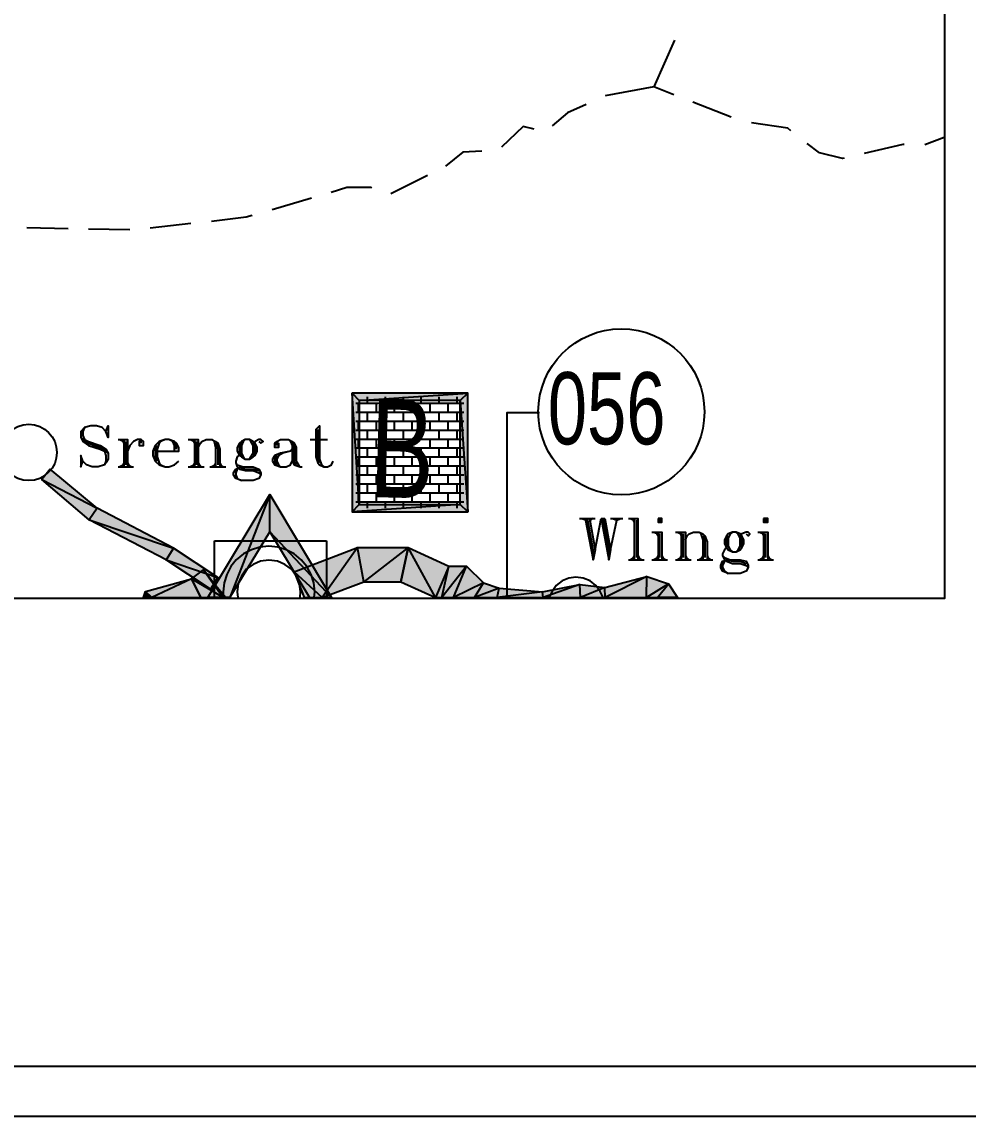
# Model space of a CAD drawing. Header units: millimetres. Extents: x 658 to 813, y 806 to 883.
# Drawn here: x 802.06 to 807.51, y 849.01 to 855.32 of the extents above; entities that cross this region are included whole.
import ezdxf

# ---------------------------------------------------------------- set-up
doc = ezdxf.new("R2010")
doc.units = ezdxf.units.MM
doc.header["$LTSCALE"] = 0.1
doc.linetypes.add('atContinuous2', pattern=[0])
for name, color, linetype in [('2_5TH KEDUA', 7, 'Continuous'), ('BANTU 1', 7, 'Continuous'), ('BATKAB', 7, 'Continuous'), ('KLEKTOR1', 7, 'Continuous'), ('KLEKTOR2', 7, 'Continuous'), ('LINK NAS BARU', 7, 'Continuous'), ('new', 255, 'Continuous'), ('SYMBOL', 7, 'Continuous'), ('TEXT', 8, 'Continuous'), ('WISATA NASIONAL', 7, 'Continuous'), ('zat_Mask_solid', 7, 'Continuous')]:
    doc.layers.add(name, color=color, linetype=linetype)
doc.styles.add('Style2', font='arial.ttf', dxfattribs={"height": 0.2})

# ---------------------------------------------------------------- blocks, each defined once
blk = doc.blocks.new('LOKASI')
blk.add_lwpolyline([(20620.645, 3407.919), (20678.101, 3407.919), (20678.101, 3448.549), (20620.645, 3448.549)], close=True)
at = {"color": 7}
blk.add_lwpolyline([(20621.16, 3448.013), (20677.586, 3448.013), (20677.586, 3408.455), (20621.16, 3408.455)], close=True, dxfattribs=at)

msp = doc.modelspace()

# ---------------------------------------------------------------- hatches: boundary and pattern name
at = {"layer": '2_5TH KEDUA'}
h = msp.add_hatch(color=7, dxfattribs=at)
h.paths.add_polyline_path([(803.4869, 852.3763), (803.4869, 852.5922), (803.2559, 851.9963)], flags=17)
h.paths.add_polyline_path([(803.4869, 852.5922), (803.2559, 851.9963), (803.1282, 851.9963)])
h = msp.add_hatch(color=7, dxfattribs=at)
h.paths.add_polyline_path([(803.7149, 851.9963), (803.8426, 851.9963), (803.4869, 852.3763)], flags=16)
h.paths.add_polyline_path([(803.8426, 851.9963), (803.4869, 852.3763), (803.4869, 852.5922)])
at = {"layer": 'KLEKTOR1'}
h = msp.add_hatch(color=7, dxfattribs=at)
h.paths.add_polyline_path([(803.9916, 852.2851), (803.7879, 851.9963), (803.6268, 852.1453)])
h.paths.add_polyline_path([(803.7879, 851.9963), (803.6268, 852.1453), (803.6845, 851.9963)], flags=17)
h = msp.add_hatch(color=7, dxfattribs=at)
h.paths.add_polyline_path([(804.2408, 852.0875), (804.2834, 852.2851), (804.028, 852.0875)], flags=17)
h.paths.add_polyline_path([(804.2834, 852.2851), (804.028, 852.0875), (803.9916, 852.2851)])
h = msp.add_hatch(color=7, dxfattribs=at)
h.paths.add_polyline_path([(804.478, 851.9963), (804.5175, 852.1787), (804.4415, 851.9963)], flags=17)
h.paths.add_polyline_path([(804.5175, 852.1787), (804.4415, 851.9963), (804.2834, 852.2851)])
h = msp.add_hatch(color=7, dxfattribs=at)
h.paths.add_polyline_path([(804.5448, 851.9963), (804.6209, 852.1787), (804.478, 851.9963)], flags=17)
h.paths.add_polyline_path([(804.6209, 852.1787), (804.478, 851.9963), (804.5175, 852.1787)], flags=17)
h = msp.add_hatch(color=7, dxfattribs=at)
h.paths.add_polyline_path([(804.6665, 851.9963), (804.7181, 852.0814), (804.5448, 851.9963)], flags=17)
h.paths.add_polyline_path([(804.7181, 852.0814), (804.5448, 851.9963), (804.6209, 852.1787)])
h = msp.add_hatch(color=7, dxfattribs=at)
h.paths.add_polyline_path([(803.0887, 851.9963), (803.0339, 852.1058), (802.8059, 851.9963)])
h.paths.add_polyline_path([(803.0339, 852.1058), (802.8059, 851.9963), (802.7695, 852.0328)])
h = msp.add_hatch(color=7, dxfattribs=at)
h.paths.add_polyline_path([(803.1039, 852.1574), (803.2163, 851.9963), (803.0339, 852.1058)])
h.paths.add_polyline_path([(803.2163, 851.9963), (803.0339, 852.1058), (803.0887, 851.9963)], flags=17)
for points in [[(803.2224, 851.9994), (803.1039, 852.1574), (803.2163, 851.9963)], [(805.8369, 851.9963), (805.7213, 851.9963), (805.7852, 852.0754)], [(802.8059, 851.9963), (802.7573, 851.9963), (802.7695, 852.0328)]]:
    msp.add_hatch(color=7, dxfattribs=at).paths.add_polyline_path(points)
h = msp.add_hatch(color=7, dxfattribs=at)
h.paths.add_polyline_path([(805.6575, 851.9963), (805.6605, 852.1179), (805.4204, 851.9963)], flags=17)
h.paths.add_polyline_path([(805.6605, 852.1179), (805.4204, 851.9963), (805.4173, 852.0541)])
h = msp.add_hatch(color=7, dxfattribs=at)
h.paths.add_polyline_path([(805.7213, 851.9963), (805.7852, 852.0754), (805.6575, 851.9963)], flags=17)
h.paths.add_polyline_path([(805.7852, 852.0754), (805.6575, 851.9963), (805.6605, 852.1179)])
h = msp.add_hatch(color=7, dxfattribs=at)
h.paths.add_polyline_path([(804.7972, 851.9963), (804.8093, 852.051), (804.6665, 851.9963)], flags=17)
h.paths.add_polyline_path([(804.8093, 852.051), (804.6665, 851.9963), (804.7181, 852.0814)])
at = {"layer": 'KLEKTOR2'}
for points in [[(802.2192, 852.7381), (802.1706, 852.6773), (802.4898, 852.5131)], [(802.1706, 852.6773), (802.4898, 852.5131), (802.4442, 852.4462)], [(802.4898, 852.5131), (802.4442, 852.4462), (802.9306, 852.2821)], [(802.4442, 852.4462), (802.9306, 852.2821), (802.888, 852.2152)], [(802.9306, 852.2821), (802.888, 852.2152), (803.1859, 852.1118)], [(802.888, 852.2152), (803.1859, 852.1118), (803.1434, 852.045)]]:
    msp.add_hatch(color=7, dxfattribs=at).paths.add_polyline_path(points)
at = {"layer": 'TEXT'}
h = msp.add_hatch(color=7, dxfattribs=at)
h.paths.add_polyline_path([(803.9612, 853.1759), (804.0007, 853.1333), (804.6269, 853.1759)])
h.paths.add_polyline_path([(804.0007, 853.1333), (804.6269, 853.1759), (804.5844, 853.1333)], flags=17)
h = msp.add_hatch(color=7, dxfattribs=at)
h.paths.add_polyline_path([(803.9612, 852.4918), (804.0007, 852.5344), (803.9612, 853.1759)])
h.paths.add_polyline_path([(804.0007, 852.5344), (803.9612, 853.1759), (804.0007, 853.1333)], flags=17)
h = msp.add_hatch(color=7, dxfattribs=at)
h.paths.add_polyline_path([(804.6269, 853.1759), (804.5844, 853.1333), (804.6269, 852.4918)])
h.paths.add_polyline_path([(804.5844, 853.1333), (804.6269, 852.4918), (804.5844, 852.5344)], flags=17)
h = msp.add_hatch(color=7, dxfattribs=at)
h.paths.add_polyline_path([(804.6269, 852.4918), (804.5844, 852.5344), (803.9612, 852.4918)])
h.paths.add_polyline_path([(804.5844, 852.5344), (803.9612, 852.4918), (804.0007, 852.5344)], flags=17)
at = {"layer": 'zat_Mask_solid'}
for points in [[(804.028, 852.0875), (803.9916, 852.2851), (803.7879, 851.9963)], [(804.4415, 851.9963), (804.2834, 852.2851), (804.2408, 852.0875)], [(805.0586, 852.0298), (804.7972, 851.9963), (804.8093, 852.051)], [(805.2745, 852.0723), (805.0617, 851.9963), (805.0586, 852.0298)], [(805.2775, 851.9963), (805.2745, 852.0723), (805.0617, 851.9963)], [(805.4173, 852.0541), (805.2775, 851.9963), (805.2745, 852.0723)], [(805.4204, 851.9963), (805.4173, 852.0541), (805.2775, 851.9963)], [(805.0617, 851.9963), (805.0586, 852.0298), (804.7972, 851.9963)]]:
    msp.add_hatch(color=7, dxfattribs=at).paths.add_polyline_path(points)

# ---------------------------------------------------------------- linework, layer by layer
at = {"layer": '2_5TH KEDUA', "color": 7}
for points in [[(803.4869, 852.5922), (803.2559, 851.9963), (803.1282, 851.9963), (803.4869, 852.5922)], [(803.4869, 852.3763), (803.4869, 852.5922), (803.2559, 851.9963), (803.4869, 852.3763)], [(803.8426, 851.9963), (803.4869, 852.3763), (803.4869, 852.5922), (803.8426, 851.9963)], [(803.7149, 851.9963), (803.8426, 851.9963), (803.4869, 852.3763), (803.7149, 851.9963)]]:
    msp.add_lwpolyline(points, dxfattribs=at)
at = {"layer": 'BANTU 1', "color": 7}
msp.add_lwpolyline([(790.4998, 851.9933), (807.3782, 851.9933), (807.3782, 867.0051), (790.4998, 867.0051), (790.4998, 851.9933)], dxfattribs=at)
at = {"layer": 'BATKAB', "color": 7}
for points in [[(805.8186, 855.2127), (805.7001, 854.9421)], [(805.7001, 854.9421), (805.4204, 854.8904)], [(805.8156, 854.8965), (805.7001, 854.9421)], [(805.3109, 854.8418), (805.2015, 854.7932), (805.1133, 854.7172)], [(806.147, 854.7688), (805.925, 854.854)], [(805.01, 854.6989), (804.9461, 854.7141), (804.8215, 854.5956)], [(806.4905, 854.6898), (806.4722, 854.705), (806.2625, 854.7354)], [(807.3751, 854.6503), (807.2627, 854.6077)], [(804.709, 854.5712), (804.5996, 854.5652), (804.4992, 854.4861)], [(806.7975, 854.5317), (806.7884, 854.5287), (806.6546, 854.5621), (806.5847, 854.6168)], [(807.1441, 854.6108), (807.135, 854.6108), (806.9131, 854.5591)], [(804.3959, 854.4314), (804.1831, 854.325)], [(804.0736, 854.3584), (804.0706, 854.3615), (803.9308, 854.3615), (803.8396, 854.3341)], [(803.7271, 854.3007), (803.4991, 854.2338)], [(803.3835, 854.2004), (803.3501, 854.1912), (803.1495, 854.1669)], [(802.3226, 854.1244), (802.0854, 854.1304)], [(803.0309, 854.1548), (802.7968, 854.1274)], [(802.6783, 854.1183), (802.4411, 854.1213)]]:
    msp.add_lwpolyline(points, dxfattribs=at)
at = {"layer": 'KLEKTOR1', "color": 7, "linetype": 'atContinuous2'}
for p, q in [((802.7695, 852.0328), (803.0339, 852.1058)), ((803.0339, 852.1058), (802.8059, 851.9963)), ((803.0339, 852.1058), (802.8059, 851.9963)), ((803.0887, 851.9963), (803.0339, 852.1058)), ((802.8059, 851.9963), (802.7695, 852.0328)), ((802.8059, 851.9963), (803.0887, 851.9963))]:
    msp.add_line(p, q, dxfattribs=at)
at = {"layer": 'KLEKTOR1', "color": 7}
for points in [[(803.9916, 852.2851), (803.7879, 851.9963), (803.6268, 852.1453), (803.9916, 852.2851)], [(804.028, 852.0875), (803.9916, 852.2851), (803.7879, 851.9963), (804.028, 852.0875)], [(804.2834, 852.2851), (804.028, 852.0875), (803.9916, 852.2851), (804.2834, 852.2851)], [(804.2408, 852.0875), (804.2834, 852.2851), (804.028, 852.0875), (804.2408, 852.0875)], [(804.4415, 851.9963), (804.2834, 852.2851), (804.2408, 852.0875), (804.4415, 851.9963)], [(804.5175, 852.1787), (804.4415, 851.9963), (804.2834, 852.2851), (804.5175, 852.1787)], [(804.478, 851.9963), (804.5175, 852.1787), (804.4415, 851.9963), (804.478, 851.9963)], [(804.5448, 851.9963), (804.6209, 852.1787), (804.478, 851.9963), (804.5448, 851.9963)], [(804.6209, 852.1787), (804.478, 851.9963), (804.5175, 852.1787), (804.6209, 852.1787)], [(804.7181, 852.0814), (804.5448, 851.9963), (804.6209, 852.1787), (804.7181, 852.0814)], [(803.1039, 852.1574), (803.2163, 851.9963), (803.0339, 852.1058), (803.1039, 852.1574)], [(803.2163, 851.9963), (803.0339, 852.1058), (803.0887, 851.9963), (803.2163, 851.9963)], [(803.2224, 851.9994), (803.1039, 852.1574), (803.2163, 851.9963), (803.2224, 851.9994)], [(803.7879, 851.9963), (803.6268, 852.1453), (803.6845, 851.9963), (803.7879, 851.9963)], [(805.6605, 852.1179), (805.4204, 851.9963), (805.4173, 852.0541), (805.6605, 852.1179)], [(805.6575, 851.9963), (805.6605, 852.1179), (805.4204, 851.9963), (805.6575, 851.9963)], [(805.7852, 852.0754), (805.6575, 851.9963), (805.6605, 852.1179), (805.7852, 852.0754)], [(803.1647, 852.0784), (803.2315, 851.9963)], [(804.6665, 851.9963), (804.7181, 852.0814), (804.5448, 851.9963), (804.6665, 851.9963)], [(804.8093, 852.051), (804.6665, 851.9963), (804.7181, 852.0814), (804.8093, 852.051)], [(804.7972, 851.9963), (804.8093, 852.051), (804.6665, 851.9963), (804.7972, 851.9963)], [(805.0586, 852.0298), (804.7972, 851.9963), (804.8093, 852.051), (805.0586, 852.0298)], [(805.2745, 852.0723), (805.0617, 851.9963), (805.0586, 852.0298), (805.2745, 852.0723)], [(805.2775, 851.9963), (805.2745, 852.0723), (805.0617, 851.9963), (805.2775, 851.9963)], [(805.4173, 852.0541), (805.2775, 851.9963), (805.2745, 852.0723), (805.4173, 852.0541)], [(805.4204, 851.9963), (805.4173, 852.0541), (805.2775, 851.9963), (805.4204, 851.9963)], [(805.7213, 851.9963), (805.7852, 852.0754), (805.6575, 851.9963), (805.7213, 851.9963)], [(805.8369, 851.9963), (805.7213, 851.9963), (805.7852, 852.0754), (805.8369, 851.9963)], [(802.8059, 851.9963), (802.7573, 851.9963), (802.7695, 852.0328), (802.8059, 851.9963)], [(805.0617, 851.9963), (805.0586, 852.0298), (804.7972, 851.9963), (805.0617, 851.9963)]]:
    msp.add_lwpolyline(points, dxfattribs=at)
at = {"layer": 'KLEKTOR2', "color": 7}
for points in [[(802.2192, 852.7381), (802.1706, 852.6773), (802.4898, 852.5131), (802.2192, 852.7381)], [(802.1706, 852.6773), (802.4898, 852.5131), (802.4442, 852.4462), (802.1706, 852.6773)], [(802.4898, 852.5131), (802.4442, 852.4462), (802.9306, 852.2821), (802.4898, 852.5131)], [(802.4442, 852.4462), (802.9306, 852.2821), (802.888, 852.2152), (802.4442, 852.4462)], [(802.9306, 852.2821), (802.888, 852.2152), (803.1859, 852.1118), (802.9306, 852.2821)], [(802.888, 852.2152), (803.1859, 852.1118), (803.1434, 852.045), (802.888, 852.2152)]]:
    msp.add_lwpolyline(points, dxfattribs=at)
at = {"layer": 'LINK NAS BARU', "color": 7}
msp.add_lwpolyline([(805.0404, 853.0634), (804.8519, 853.0634), (804.8519, 851.9963)], dxfattribs=at)
at = {"layer": 'LINK NAS BARU', "color": 7, "linetype": 'atContinuous2'}
msp.add_circle((805.5129, 853.0679), 0.4789, dxfattribs=at)
at = {"layer": 'SYMBOL', "color": 7}
for points in [[(803.1677, 851.9963), (803.1677, 852.3246)], [(803.1677, 852.3246), (803.8122, 852.3246)], [(803.7423, 851.9963), (803.7453, 852.0298), (803.7392, 852.0814), (803.724, 852.1301), (803.6997, 852.1757), (803.6663, 852.2152), (803.6268, 852.2486), (803.5812, 852.273), (803.5325, 852.2882), (803.4808, 852.2942), (803.4291, 852.2882), (803.3805, 852.273), (803.3349, 852.2486), (803.2923, 852.2152), (803.2619, 852.1757), (803.2376, 852.1301), (803.2224, 852.0814), (803.2163, 852.0298), (803.2194, 851.9963)], [(803.8122, 852.3246), (803.8122, 851.9963)], [(803.6602, 851.9963), (803.6632, 852.0298), (803.6572, 852.0784), (803.6389, 852.121), (803.6116, 852.1605), (803.572, 852.1878), (803.5295, 852.2061), (803.4808, 852.2122), (803.4322, 852.2061), (803.3896, 852.1878), (803.3501, 852.1605), (803.3227, 852.121), (803.3045, 852.0784), (803.2984, 852.0298), (803.3015, 851.9963)], [(805.4082, 851.9963), (805.39, 852.0328), (805.3657, 852.0662), (805.3322, 852.0936), (805.2927, 852.1088), (805.2501, 852.1149), (805.2106, 852.1088), (805.1711, 852.0936), (805.1377, 852.0662), (805.1133, 852.0328), (805.0951, 851.9963)]]:
    msp.add_lwpolyline(points, dxfattribs=at)
at = {"layer": 'SYMBOL', "color": 7, "linetype": 'atContinuous2'}
msp.add_circle((802.0959, 852.8341), 0.1624, dxfattribs=at)
at = {"layer": 'TEXT', "color": 7}
for points in [[(803.9612, 853.1759), (804.0007, 853.1333), (804.6269, 853.1759), (803.9612, 853.1759)], [(803.9612, 852.4918), (804.0007, 852.5344), (803.9612, 853.1759), (803.9612, 852.4918)], [(804.0007, 852.5344), (803.9612, 853.1759), (804.0007, 853.1333), (804.0007, 852.5344)], [(804.0007, 853.1333), (804.6269, 853.1759), (804.5844, 853.1333), (804.0007, 853.1333)], [(804.6269, 853.1759), (804.5844, 853.1333), (804.6269, 852.4918), (804.6269, 853.1759)], [(804.5844, 853.1333), (804.6269, 852.4918), (804.5844, 852.5344), (804.5844, 853.1333)], [(802.5415, 852.9539), (802.5536, 852.9874), (802.5536, 852.9205), (802.5415, 852.9539), (802.5202, 852.9783), (802.4867, 852.9874), (802.4533, 852.9874), (802.4168, 852.9783), (802.3955, 852.9539), (802.3955, 852.9205), (802.4077, 852.8962), (802.4411, 852.8749), (802.508, 852.8536), (802.5323, 852.8414), (802.5415, 852.8171), (802.5415, 852.7837), (802.5323, 852.7624)], [(803.7514, 852.9661), (803.7727, 852.9874), (803.7727, 852.7958), (803.7848, 852.7624), (803.797, 852.7502)], [(802.4168, 852.9783), (802.4077, 852.9539), (802.4077, 852.9326), (802.4168, 852.9083), (802.4411, 852.8962), (802.508, 852.8749), (802.5415, 852.8536), (802.5536, 852.8293), (802.5536, 852.7958), (802.5415, 852.7746), (802.5323, 852.7624), (802.4959, 852.7502), (802.4624, 852.7502), (802.429, 852.7624), (802.4077, 852.7837), (802.3955, 852.8171), (802.3955, 852.7502), (802.4077, 852.7837)], [(803.7514, 852.9661), (803.7514, 852.808), (803.7636, 852.7746), (803.7727, 852.7624), (803.797, 852.7502), (803.8183, 852.7502), (803.8426, 852.7624), (803.8517, 852.7837)], [(803.7636, 852.9661), (803.7636, 852.7958), (803.7727, 852.7746)], [(802.4077, 852.9205), (802.4168, 852.8962), (802.4411, 852.887), (802.508, 852.8627), (802.5323, 852.8536), (802.5415, 852.8293)], [(802.6114, 852.9083), (802.6661, 852.9083), (802.6661, 852.7502)], [(802.6205, 852.9083), (802.6448, 852.8962)], [(802.6327, 852.9083), (802.6448, 852.887)], [(802.6448, 852.9083), (802.6448, 852.7502)], [(802.6539, 852.8962), (802.6539, 852.7624)], [(802.7451, 852.887), (802.7451, 852.8962), (802.733, 852.8962), (802.733, 852.8749), (802.7573, 852.8749), (802.7573, 852.8962), (802.7451, 852.9083), (802.7239, 852.9083), (802.6995, 852.8962), (802.6783, 852.8749), (802.6661, 852.8414)], [(802.8363, 852.8414), (802.961, 852.8414), (802.961, 852.8627), (802.9488, 852.887), (802.9367, 852.8962), (802.9032, 852.9083), (802.8819, 852.9083), (802.8485, 852.8962), (802.8242, 852.8749), (802.812, 852.8414), (802.812, 852.8171), (802.8242, 852.7837), (802.8485, 852.7624), (802.8819, 852.7502), (802.9032, 852.7502), (802.9367, 852.7624), (802.961, 852.7837)], [(802.8363, 852.8749), (802.8242, 852.8536), (802.8242, 852.808), (802.8363, 852.7837)], [(802.8819, 852.9083), (802.8576, 852.8962), (802.8485, 852.887), (802.8363, 852.8536), (802.8363, 852.808), (802.8485, 852.7746), (802.8576, 852.7624), (802.8819, 852.7502)], [(802.9367, 852.8414), (802.9367, 852.8749), (802.9275, 852.8962), (802.9032, 852.9083)], [(802.9488, 852.8536), (802.9488, 852.8627), (802.9367, 852.887)], [(803.0157, 852.9083), (803.0735, 852.9083), (803.0735, 852.7502)], [(803.0279, 852.9083), (803.0522, 852.8962)], [(803.04, 852.9083), (803.0522, 852.887)], [(803.0522, 852.9083), (803.0522, 852.7502)], [(803.0613, 852.8962), (803.0613, 852.7624)], [(803.0735, 852.8627), (803.0856, 852.887), (803.0947, 852.8962), (803.1191, 852.9083), (803.1525, 852.9083), (803.1738, 852.8962), (803.1859, 852.887), (803.1981, 852.8536), (803.1981, 852.7502)], [(803.1525, 852.9083), (803.1647, 852.8962), (803.1738, 852.8627), (803.1738, 852.7502)], [(803.1738, 852.887), (803.1859, 852.8536), (803.1859, 852.7624)], [(803.344, 852.9083), (803.3227, 852.8962), (803.3106, 852.887), (803.2984, 852.8627), (803.2984, 852.8414), (803.3106, 852.8171), (803.3227, 852.808), (803.344, 852.7958), (803.3683, 852.7958), (803.3896, 852.808), (803.4018, 852.8171), (803.4139, 852.8414), (803.4139, 852.8627), (803.4018, 852.887), (803.3896, 852.8962), (803.3683, 852.9083), (803.344, 852.9083)], [(803.3227, 852.887), (803.3106, 852.8627), (803.3106, 852.8414), (803.3227, 852.8171)], [(803.344, 852.9083), (803.3319, 852.8962), (803.3227, 852.8749), (803.3227, 852.8293), (803.3319, 852.808), (803.344, 852.7958)], [(803.3683, 852.7958), (803.3775, 852.808), (803.3896, 852.8293), (803.3896, 852.8749), (803.3775, 852.8962), (803.3683, 852.9083)], [(803.4231, 852.8962), (803.4352, 852.887), (803.4474, 852.8962), (803.4352, 852.9083), (803.4231, 852.9083), (803.4018, 852.8962), (803.3896, 852.887)], [(803.3896, 852.8171), (803.4018, 852.8414), (803.4018, 852.8627), (803.3896, 852.887)], [(803.5264, 852.8749), (803.5264, 852.887), (803.5356, 852.887), (803.5356, 852.8627), (803.5143, 852.8627), (803.5143, 852.887), (803.5264, 852.8962), (803.5477, 852.9083), (803.5933, 852.9083), (803.6146, 852.8962), (803.6268, 852.887), (803.6389, 852.8627), (803.6389, 852.7837), (803.6511, 852.7624), (803.6602, 852.7502)], [(803.5933, 852.9083), (803.6055, 852.8962), (803.6146, 852.8749), (803.6146, 852.7837), (803.6268, 852.7624), (803.6602, 852.7502), (803.6724, 852.7502)], [(803.6146, 852.887), (803.6268, 852.8627), (803.6268, 852.7837), (803.6389, 852.7624)], [(803.718, 852.9083), (803.8183, 852.9083)], [(803.3106, 852.8171), (803.2984, 852.808), (803.2893, 852.7837), (803.2893, 852.7746), (803.2984, 852.7502), (803.3106, 852.7381), (803.344, 852.729), (803.3896, 852.729), (803.4231, 852.7168), (803.4352, 852.7046)], [(803.6146, 852.8536), (803.6055, 852.8414), (803.5477, 852.8293), (803.5143, 852.8171), (803.5021, 852.7958), (803.5021, 852.7837), (803.5143, 852.7624), (803.5477, 852.7502), (803.5812, 852.7502), (803.6055, 852.7624), (803.6146, 852.7837)], [(803.5264, 852.8171), (803.5143, 852.7958), (803.5143, 852.7837), (803.5264, 852.7624)], [(803.6055, 852.8414), (803.5599, 852.8293), (803.5356, 852.8171), (803.5264, 852.7958), (803.5264, 852.7837), (803.5356, 852.7624), (803.5477, 852.7502)], [(802.6114, 852.7502), (802.6995, 852.7502)], [(802.6448, 852.7624), (802.6205, 852.7502)], [(802.6448, 852.7746), (802.6327, 852.7502)], [(802.6661, 852.7746), (802.6783, 852.7502)], [(802.6661, 852.7624), (802.6904, 852.7502)], [(803.0157, 852.7502), (803.1069, 852.7502)], [(803.0522, 852.7624), (803.0279, 852.7502)], [(803.0522, 852.7746), (803.04, 852.7502)], [(803.0735, 852.7746), (803.0856, 852.7502)], [(803.0735, 852.7624), (803.0947, 852.7502)], [(803.1403, 852.7502), (803.2315, 852.7502)], [(803.1738, 852.7624), (803.1525, 852.7502)], [(803.1738, 852.7746), (803.1647, 852.7502)], [(803.1981, 852.7746), (803.2103, 852.7502)], [(803.1981, 852.7624), (803.2194, 852.7502)], [(803.2893, 852.7746), (803.2984, 852.7624), (803.3319, 852.7502), (803.3896, 852.7502), (803.4231, 852.7381), (803.4352, 852.7168), (803.4352, 852.7046), (803.4231, 852.6834), (803.3896, 852.6712), (803.3227, 852.6712), (803.2893, 852.6834), (803.2771, 852.7046), (803.2771, 852.7168), (803.2893, 852.7381), (803.3227, 852.7502), (803.2984, 852.7381), (803.2893, 852.7168), (803.2893, 852.7046), (803.2984, 852.6834), (803.3227, 852.6712)], [(803.3106, 852.7502), (803.344, 852.7381), (803.3896, 852.7381), (803.4231, 852.729)], [(804.6269, 852.4918), (804.5844, 852.5344), (803.9612, 852.4918), (804.6269, 852.4918)], [(804.5844, 852.5344), (803.9612, 852.4918), (804.0007, 852.5344), (804.5844, 852.5344)], [(805.2714, 852.4523), (805.3626, 852.4523)], [(805.2836, 852.4523), (805.317, 852.4432)], [(805.2927, 852.4523), (805.317, 852.431)], [(805.3049, 852.4523), (805.3505, 852.2152), (805.3505, 852.273), (805.317, 852.4523)], [(805.3292, 852.4523), (805.3626, 852.273), (805.3961, 852.4523)], [(805.3383, 852.4523), (805.3292, 852.431)], [(805.3505, 852.4523), (805.3292, 852.4432)], [(805.3961, 852.4523), (805.4417, 852.2152), (805.4417, 852.273), (805.4082, 852.4523)], [(805.3961, 852.4523), (805.4173, 852.4523)], [(805.4173, 852.4523), (805.4508, 852.273), (805.4873, 852.4432)], [(805.4508, 852.4523), (805.5207, 852.4523)], [(805.4629, 852.4523), (805.4873, 852.4432), (805.5085, 852.4523)], [(805.5541, 852.4523), (805.6089, 852.4523), (805.6089, 852.2152)], [(805.5663, 852.4523), (805.5876, 852.4432)], [(805.5754, 852.4523), (805.5876, 852.431)], [(805.5876, 852.4523), (805.5876, 852.2152)], [(805.5997, 852.4432), (805.5997, 852.2274)], [(805.7244, 852.4523), (805.7244, 852.431), (805.7457, 852.431), (805.7457, 852.4523), (805.7244, 852.4523)], [(805.7244, 852.4432), (805.7457, 852.4432)], [(805.7335, 852.4523), (805.7335, 852.431)], [(806.3324, 852.4523), (806.3324, 852.431), (806.3567, 852.431), (806.3567, 852.4523), (806.3324, 852.4523)], [(806.3324, 852.4432), (806.3567, 852.4432)], [(806.3446, 852.4523), (806.3446, 852.431)], [(805.6879, 852.3733), (805.7457, 852.3733), (805.7457, 852.2152)], [(805.7001, 852.3733), (805.7244, 852.3642)], [(805.7122, 852.3733), (805.7244, 852.352)], [(805.7244, 852.3733), (805.7244, 852.2152)], [(805.7335, 852.3642), (805.7335, 852.2274)], [(805.8247, 852.3733), (805.8825, 852.3733), (805.8825, 852.2152)], [(805.8369, 852.3733), (805.8582, 852.3642)], [(805.849, 852.3733), (805.8582, 852.352)], [(805.8582, 852.3733), (805.8582, 852.2152)], [(805.8703, 852.3642), (805.8703, 852.2274)], [(805.8825, 852.3307), (805.8916, 852.352), (805.9038, 852.3642), (805.9281, 852.3733), (805.9615, 852.3733), (805.9828, 852.3642), (805.995, 852.352), (806.0071, 852.3186), (806.0071, 852.2152)], [(805.9615, 852.3733), (805.9706, 852.3642), (805.9828, 852.3307), (805.9828, 852.2152)], [(806.153, 852.3733), (806.1287, 852.3642), (806.1196, 852.352), (806.1074, 852.3307), (806.1074, 852.3064), (806.1196, 852.2851), (806.1287, 852.273), (806.153, 852.2608), (806.1743, 852.2608), (806.1986, 852.273), (806.2078, 852.2851), (806.2199, 852.3064), (806.2199, 852.3307), (806.2078, 852.352), (806.1986, 852.3642), (806.1743, 852.3733), (806.153, 852.3733)], [(806.153, 852.3733), (806.1409, 852.3642), (806.1287, 852.3398), (806.1287, 852.2942), (806.1409, 852.273), (806.153, 852.2608)], [(806.1743, 852.2608), (806.1865, 852.273), (806.1986, 852.2942), (806.1986, 852.3398), (806.1865, 852.3642), (806.1743, 852.3733)], [(806.2321, 852.3642), (806.2442, 852.352), (806.2534, 852.3642), (806.2442, 852.3733), (806.2321, 852.3733), (806.2078, 852.3642), (806.1986, 852.352)], [(806.299, 852.3733), (806.3567, 852.3733), (806.3567, 852.2152)], [(806.3111, 852.3733), (806.3324, 852.3642)], [(806.3233, 852.3733), (806.3324, 852.352)], [(806.3324, 852.3733), (806.3324, 852.2152)], [(806.3446, 852.3642), (806.3446, 852.2274)], [(805.9828, 852.352), (805.995, 852.3186), (805.995, 852.2274)], [(806.1287, 852.352), (806.1196, 852.3307), (806.1196, 852.3064), (806.1287, 852.2851)], [(806.1986, 852.2851), (806.2078, 852.3064), (806.2078, 852.3307), (806.1986, 852.352)], [(805.3626, 852.273), (805.3505, 852.2152)], [(805.4508, 852.273), (805.4417, 852.2152)], [(805.5876, 852.2395), (805.5754, 852.2152)], [(805.6089, 852.2395), (805.621, 852.2152)], [(805.7244, 852.2395), (805.7122, 852.2152)], [(805.7457, 852.2395), (805.7578, 852.2152)], [(805.8582, 852.2395), (805.849, 852.2152)], [(805.8825, 852.2395), (805.8916, 852.2152)], [(805.9828, 852.2395), (805.9706, 852.2152)], [(806.0071, 852.2395), (806.0162, 852.2152)], [(806.0953, 852.2395), (806.1074, 852.2274), (806.1409, 852.2152), (806.1986, 852.2152), (806.2321, 852.2061), (806.2442, 852.1818), (806.2442, 852.1696), (806.2321, 852.1483), (806.1986, 852.1362), (806.1287, 852.1362), (806.0953, 852.1483), (806.0862, 852.1696), (806.0862, 852.1818), (806.0953, 852.2061), (806.1287, 852.2152), (806.1074, 852.2061), (806.0953, 852.1818), (806.0953, 852.1696), (806.1074, 852.1483), (806.1287, 852.1362)], [(806.1196, 852.2851), (806.1074, 852.273), (806.0953, 852.2486), (806.0953, 852.2395), (806.1074, 852.2152), (806.1196, 852.2061), (806.153, 852.1939), (806.1986, 852.1939), (806.2321, 852.1818), (806.2442, 852.1696)], [(806.3324, 852.2395), (806.3233, 852.2152)], [(806.3567, 852.2395), (806.3689, 852.2152)], [(805.5541, 852.2152), (805.6453, 852.2152)], [(805.5876, 852.2274), (805.5663, 852.2152)], [(805.6089, 852.2274), (805.6332, 852.2152)], [(805.6879, 852.2152), (805.7791, 852.2152)], [(805.7244, 852.2274), (805.7001, 852.2152)], [(805.7457, 852.2274), (805.767, 852.2152)], [(805.8247, 852.2152), (805.9159, 852.2152)], [(805.8582, 852.2274), (805.8369, 852.2152)], [(805.8825, 852.2274), (805.9038, 852.2152)], [(805.9494, 852.2152), (806.0406, 852.2152)], [(805.9828, 852.2274), (805.9615, 852.2152)], [(806.0071, 852.2274), (806.0284, 852.2152)], [(806.1196, 852.2152), (806.153, 852.2061), (806.1986, 852.2061), (806.2321, 852.1939)], [(806.299, 852.2152), (806.3902, 852.2152)], [(806.3324, 852.2274), (806.3111, 852.2152)], [(806.3567, 852.2274), (806.378, 852.2152)]]:
    msp.add_lwpolyline(points, dxfattribs=at)
at = {"layer": 'WISATA NASIONAL', "color": 7}
for points in [[(803.9824, 853.1181), (804.6056, 853.1181)], [(803.9976, 853.0664), (803.9976, 853.1181)], [(804.0493, 853.1181), (804.0493, 853.1546)], [(804.101, 853.0664), (804.101, 853.1181)], [(804.1527, 853.1181), (804.1527, 853.1546)], [(804.2044, 853.0664), (804.2044, 853.1181)], [(804.256, 853.1181), (804.256, 853.1546)], [(804.3077, 853.0664), (804.3077, 853.1181)], [(804.3594, 853.1181), (804.3594, 853.1546)], [(804.4111, 853.0664), (804.4111, 853.1181)], [(804.4628, 853.1181), (804.4628, 853.1546)], [(804.5144, 853.0664), (804.5144, 853.1181)], [(804.5661, 853.1181), (804.5661, 853.1546)], [(803.9824, 853.0664), (804.6056, 853.0664)], [(804.0493, 853.0147), (804.0493, 853.0664)], [(804.1527, 853.0147), (804.1527, 853.0664)], [(804.256, 853.0147), (804.256, 853.0664)], [(804.3594, 853.0147), (804.3594, 853.0664)], [(804.4628, 853.0147), (804.4628, 853.0664)], [(804.5661, 853.0147), (804.5661, 853.0664)], [(803.9824, 853.0147), (804.6056, 853.0147)], [(803.9976, 852.963), (803.9976, 853.0147)], [(804.101, 852.963), (804.101, 853.0147)], [(804.2044, 852.963), (804.2044, 853.0147)], [(804.3077, 852.963), (804.3077, 853.0147)], [(804.4111, 852.963), (804.4111, 853.0147)], [(804.5144, 852.963), (804.5144, 853.0147)], [(803.9824, 852.963), (804.6056, 852.963)], [(804.0493, 852.9114), (804.0493, 852.963)], [(804.1527, 852.9114), (804.1527, 852.963)], [(804.256, 852.9114), (804.256, 852.963)], [(804.3594, 852.9114), (804.3594, 852.963)], [(804.4628, 852.9114), (804.4628, 852.963)], [(804.5661, 852.9114), (804.5661, 852.963)], [(803.9824, 852.9114), (804.6056, 852.9114)], [(803.9824, 852.8597), (804.6056, 852.8597)], [(803.9976, 852.8597), (803.9976, 852.9114)], [(804.0493, 852.808), (804.0493, 852.8597)], [(804.101, 852.8597), (804.101, 852.9114)], [(804.1527, 852.808), (804.1527, 852.8597)], [(804.2044, 852.8597), (804.2044, 852.9114)], [(804.256, 852.808), (804.256, 852.8597)], [(804.3077, 852.8597), (804.3077, 852.9114)], [(804.3594, 852.808), (804.3594, 852.8597)], [(804.4111, 852.8597), (804.4111, 852.9114)], [(804.4628, 852.808), (804.4628, 852.8597)], [(804.5144, 852.8597), (804.5144, 852.9114)], [(804.5661, 852.808), (804.5661, 852.8597)], [(803.9824, 852.808), (804.6056, 852.808)], [(803.9976, 852.7563), (803.9976, 852.808)], [(804.101, 852.7563), (804.101, 852.808)], [(804.2044, 852.7563), (804.2044, 852.808)], [(804.3077, 852.7563), (804.3077, 852.808)], [(804.4111, 852.7563), (804.4111, 852.808)], [(804.5144, 852.7563), (804.5144, 852.808)], [(803.9824, 852.7563), (804.6056, 852.7563)], [(804.0493, 852.7046), (804.0493, 852.7563)], [(804.1527, 852.7046), (804.1527, 852.7563)], [(804.256, 852.7046), (804.256, 852.7563)], [(804.3594, 852.7046), (804.3594, 852.7563)], [(804.4628, 852.7046), (804.4628, 852.7563)], [(804.5661, 852.7046), (804.5661, 852.7563)], [(803.9824, 852.7046), (804.6056, 852.7046)], [(803.9976, 852.653), (803.9976, 852.7046)], [(804.101, 852.653), (804.101, 852.7046)], [(804.2044, 852.653), (804.2044, 852.7046)], [(804.3077, 852.653), (804.3077, 852.7046)], [(804.4111, 852.653), (804.4111, 852.7046)], [(804.5144, 852.653), (804.5144, 852.7046)], [(803.9824, 852.653), (804.6056, 852.653)], [(804.0493, 852.6013), (804.0493, 852.653)], [(804.1527, 852.6013), (804.1527, 852.653)], [(804.256, 852.6013), (804.256, 852.653)], [(804.3594, 852.6013), (804.3594, 852.653)], [(804.4628, 852.6013), (804.4628, 852.653)], [(804.5661, 852.6013), (804.5661, 852.653)], [(803.9824, 852.6013), (804.6056, 852.6013)], [(803.9824, 852.5496), (804.6056, 852.5496)], [(803.9976, 852.5496), (803.9976, 852.6013)], [(804.0493, 852.5131), (804.0493, 852.5496)], [(804.101, 852.5496), (804.101, 852.6013)], [(804.1527, 852.5131), (804.1527, 852.5496)], [(804.2044, 852.5496), (804.2044, 852.6013)], [(804.256, 852.5131), (804.256, 852.5496)], [(804.3077, 852.5496), (804.3077, 852.6013)], [(804.3594, 852.5131), (804.3594, 852.5496)], [(804.4111, 852.5496), (804.4111, 852.6013)], [(804.4628, 852.5131), (804.4628, 852.5496)], [(804.5144, 852.5496), (804.5144, 852.6013)], [(804.5661, 852.5131), (804.5661, 852.5496)]]:
    msp.add_lwpolyline(points, dxfattribs=at)

# ---------------------------------------------------------------- block references
at = {"layer": 'new', "color": 7, "xscale": 0.5329260926819188, "yscale": 0.5329260926819188, "zscale": 0.5329260926818719}
msp.add_blockref('LOKASI', (-10206.9488, -967.1635), dxfattribs=at)

# ---------------------------------------------------------------- texts
at = {"layer": 'LINK NAS BARU', "color": 7, "style": 'Style2', "width": 0.7}
msp.add_text('056', height=0.41588, rotation=0.00055, dxfattribs=at).set_placement((805.089, 852.881))
at = {"layer": 'TEXT', "color": 7, "style": 'Style2', "width": 0.7}
msp.add_text('B', height=0.5691, rotation=358.53934, dxfattribs=at).set_placement((804.0554, 852.577))

doc.saveas('drawing.dxf')
